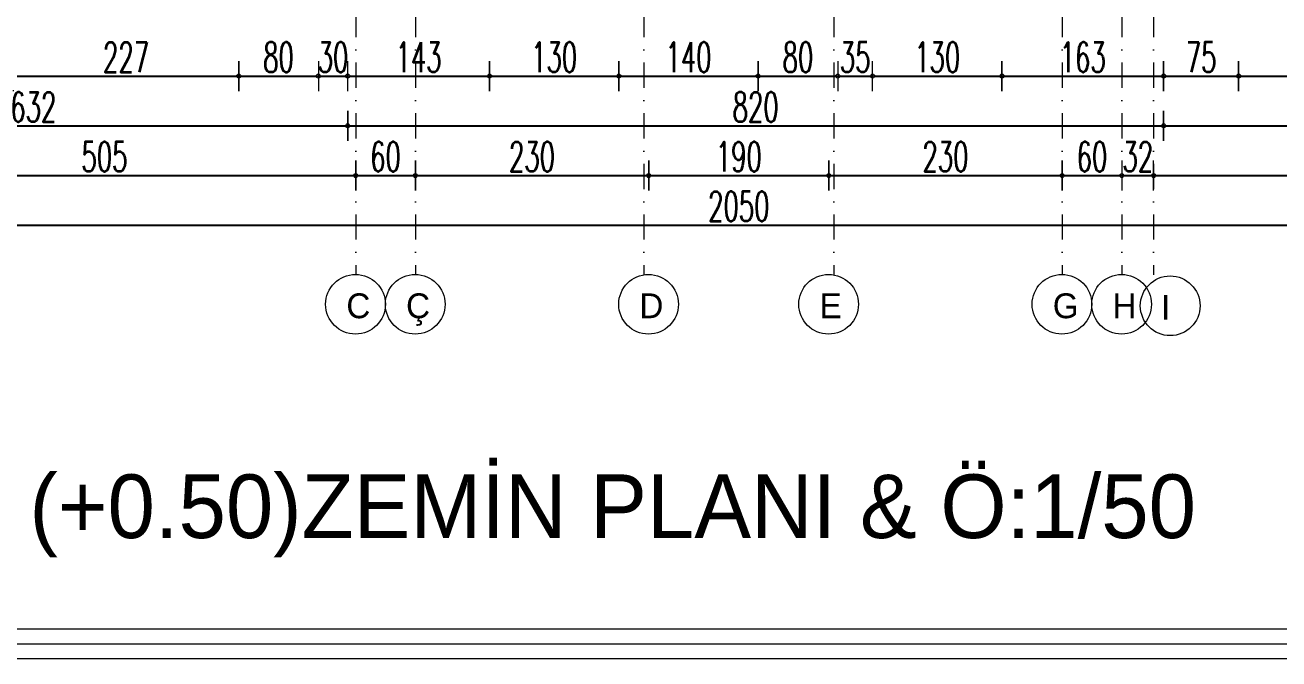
# Model space of a CAD drawing. Header units: millimetres. Extents: x -16104 to 67872, y -88009 to 12107.
# Drawn here: x 7697 to 8957, y 8729 to 9367 of the extents above; entities that cross this region are included whole.
import ezdxf

# ---------------------------------------------------------------- set-up
doc = ezdxf.new("R2010")
doc.units = ezdxf.units.MM
doc.linetypes.add('ACAD_ISO07W100', pattern=[3, 0, -3])
doc.linetypes.add('DASHDOTX2', pattern=[50.8, 25.4, -12.7, 0, -12.7])
doc.layers.get('0').update_dxf_attribs({"color": 241})
for name, color, linetype, lineweight in [('AKS', 1, 'ACAD_ISO07W100', 5), ('akslar', 144, 'Continuous', 20), ('c05', 32, 'Continuous', 13), ('duvar', 123, 'Continuous', 25), ('OLCU', 54, 'Continuous', 13)]:
    doc.layers.add(name, color=color, linetype=linetype, lineweight=lineweight)
doc.styles.add('DIM', font='Txttw.shx', dxfattribs={"width": 0.6})
doc.styles.add('ÖLÇÜ-50', font='comic.ttf', dxfattribs={"height": 12.5})
doc.dimstyles.new('50', dxfattribs={"dimscale": 0, "dimtxt": 30, "dimasz": 1, "dimexe": 0, "dimexo": 2, "dimgap": 4, "dimtad": 1, "dimdec": 0, "dimzin": 0, "dimdsep": 46, "dimtxsty": 'DIM', "dimblk1": 'DOT', "dimblk2": 'DOT', "dimsah": 1, "dimcen": 1.5, "dimdle": 3, "dimse1": 1, "dimse2": 1, "dimclrd": 256, "dimclre": 9, "dimclrt": 256, "dimadec": 0, "dimazin": 0, "dimtfac": 0.24, "dimtdec": 0, "dimtix": 1, "dimtmove": 2, "dimatfit": 3, "dimldrblk": 'DOT', "dimfxl": 0, "dimtolj": 1, "dimtzin": 15, "dimarcsym": 0})

# ---------------------------------------------------------------- blocks, each defined once
blk = doc.blocks.new('DOT')
for p, q in [((0, 15), (0, -15)), ((-2, 0), (0, 0)), ((2, 0), (0, 0))]:
    blk.add_line(p, q)
blk.add_circle((0, 0), 2)
blk = doc.blocks.new('*D3724')
at = {"layer": 'Defpoints', "color": 0, "transparency": 16777216}
for p in [(7685.6, 9365.5), (7912.1, 9365.5), (7912.1, 9315.5)]:
    blk.add_point(p, dxfattribs=at)
at = {"layer": 'OLCU', "lineweight": -2, "transparency": 16777216}
blk.add_line((7686.6, 9315.5), (7911.1, 9315.5), dxfattribs=at)
at = {"layer": 'OLCU', "lineweight": -2, "transparency": 16777216, "rotation": 180}
blk.add_blockref('DOT', (7685.6, 9315.5), dxfattribs=at)
at = {"layer": 'OLCU', "lineweight": -2, "transparency": 16777216}
blk.add_blockref('DOT', (7912.1, 9315.5), dxfattribs=at)
at = {"layer": 'OLCU', "transparency": 16777216, "insert": (7798.8, 9334.5), "char_height": 30, "attachment_point": 5, "style": 'DIM'}
blk.add_mtext('\\A1;227', dxfattribs=at)
blk = doc.blocks.new('*D3725')
at = {"layer": 'Defpoints', "color": 0, "transparency": 16777216}
for p in [(7912.1, 9365.5), (7992.1, 9365.5), (7992.1, 9315.5)]:
    blk.add_point(p, dxfattribs=at)
at = {"layer": 'OLCU', "lineweight": -2, "transparency": 16777216}
blk.add_line((7913.1, 9315.5), (7991.1, 9315.5), dxfattribs=at)
at = {"layer": 'OLCU', "lineweight": -2, "transparency": 16777216, "rotation": 180}
blk.add_blockref('DOT', (7912.1, 9315.5), dxfattribs=at)
at = {"layer": 'OLCU', "lineweight": -2, "transparency": 16777216}
blk.add_blockref('DOT', (7992.1, 9315.5), dxfattribs=at)
at = {"layer": 'OLCU', "transparency": 16777216, "insert": (7952.1, 9334.5), "char_height": 30, "attachment_point": 5, "style": 'DIM'}
blk.add_mtext('\\A1;80', dxfattribs=at)
blk = doc.blocks.new('*D3726')
at = {"layer": 'Defpoints', "color": 0, "transparency": 16777216}
for p in [(7992.1, 9365.5), (8021.6, 9365.5), (8021.6, 9315.5)]:
    blk.add_point(p, dxfattribs=at)
at = {"layer": 'OLCU', "lineweight": -2, "transparency": 16777216}
for p, q in [((7991.1, 9315.5), (7990.1, 9315.5)), ((7992.1, 9315.5), (8021.6, 9315.5)), ((8022.6, 9315.5), (8023.6, 9315.5))]:
    blk.add_line(p, q, dxfattribs=at)
blk.add_blockref('DOT', (7992.1, 9315.5), dxfattribs=at)
at = {"layer": 'OLCU', "lineweight": -2, "transparency": 16777216, "rotation": 180}
blk.add_blockref('DOT', (8021.6, 9315.5), dxfattribs=at)
at = {"layer": 'OLCU', "transparency": 16777216, "insert": (8006.8, 9334.5), "char_height": 30, "attachment_point": 5, "style": 'DIM'}
blk.add_mtext('\\A1;30', dxfattribs=at)
blk = doc.blocks.new('*D3727')
at = {"layer": 'Defpoints', "color": 0, "transparency": 16777216}
for p in [(8021.6, 9365.5), (8164.1, 9365.5), (8164.1, 9315.5)]:
    blk.add_point(p, dxfattribs=at)
at = {"layer": 'OLCU', "lineweight": -2, "transparency": 16777216}
blk.add_line((8022.6, 9315.5), (8163.1, 9315.5), dxfattribs=at)
at = {"layer": 'OLCU', "lineweight": -2, "transparency": 16777216, "rotation": 180}
blk.add_blockref('DOT', (8021.6, 9315.5), dxfattribs=at)
at = {"layer": 'OLCU', "lineweight": -2, "transparency": 16777216}
blk.add_blockref('DOT', (8164.1, 9315.5), dxfattribs=at)
at = {"layer": 'OLCU', "transparency": 16777216, "insert": (8092.8, 9334.5), "char_height": 30, "attachment_point": 5, "style": 'DIM'}
blk.add_mtext('\\A1;143', dxfattribs=at)
blk = doc.blocks.new('*D3728')
at = {"layer": 'Defpoints', "color": 0, "transparency": 16777216}
for p in [(8164.1, 9365.5), (8294.1, 9365.5), (8294.1, 9315.5)]:
    blk.add_point(p, dxfattribs=at)
at = {"layer": 'OLCU', "lineweight": -2, "transparency": 16777216}
blk.add_line((8165.1, 9315.5), (8293.1, 9315.5), dxfattribs=at)
at = {"layer": 'OLCU', "lineweight": -2, "transparency": 16777216, "rotation": 180}
blk.add_blockref('DOT', (8164.1, 9315.5), dxfattribs=at)
at = {"layer": 'OLCU', "lineweight": -2, "transparency": 16777216}
blk.add_blockref('DOT', (8294.1, 9315.5), dxfattribs=at)
at = {"layer": 'OLCU', "transparency": 16777216, "insert": (8229.1, 9334.5), "char_height": 30, "attachment_point": 5, "style": 'DIM'}
blk.add_mtext('\\A1;130', dxfattribs=at)
blk = doc.blocks.new('*D3729')
at = {"layer": 'Defpoints', "color": 0, "transparency": 16777216}
for p in [(8294.1, 9365.5), (8434.1, 9365.5), (8434.1, 9315.5)]:
    blk.add_point(p, dxfattribs=at)
at = {"layer": 'OLCU', "lineweight": -2, "transparency": 16777216}
blk.add_line((8295.1, 9315.5), (8433.1, 9315.5), dxfattribs=at)
at = {"layer": 'OLCU', "lineweight": -2, "transparency": 16777216, "rotation": 180}
blk.add_blockref('DOT', (8294.1, 9315.5), dxfattribs=at)
at = {"layer": 'OLCU', "lineweight": -2, "transparency": 16777216}
blk.add_blockref('DOT', (8434.1, 9315.5), dxfattribs=at)
at = {"layer": 'OLCU', "transparency": 16777216, "insert": (8364.1, 9334.5), "char_height": 30, "attachment_point": 5, "style": 'DIM'}
blk.add_mtext('\\A1;140', dxfattribs=at)
blk = doc.blocks.new('*D3730')
at = {"layer": 'Defpoints', "color": 0, "transparency": 16777216}
for p in [(8434.1, 9365.5), (8514.1, 9365.5), (8514.1, 9315.5)]:
    blk.add_point(p, dxfattribs=at)
at = {"layer": 'OLCU', "lineweight": -2, "transparency": 16777216}
blk.add_line((8435.1, 9315.5), (8513.1, 9315.5), dxfattribs=at)
at = {"layer": 'OLCU', "lineweight": -2, "transparency": 16777216, "rotation": 180}
blk.add_blockref('DOT', (8434.1, 9315.5), dxfattribs=at)
at = {"layer": 'OLCU', "lineweight": -2, "transparency": 16777216}
blk.add_blockref('DOT', (8514.1, 9315.5), dxfattribs=at)
at = {"layer": 'OLCU', "transparency": 16777216, "insert": (8474.1, 9334.5), "char_height": 30, "attachment_point": 5, "style": 'DIM'}
blk.add_mtext('\\A1;80', dxfattribs=at)
blk = doc.blocks.new('*D3731')
at = {"layer": 'Defpoints', "color": 0, "transparency": 16777216}
for p in [(8514.1, 9365.5), (8549.1, 9365.5), (8549.1, 9315.5)]:
    blk.add_point(p, dxfattribs=at)
at = {"layer": 'OLCU', "lineweight": -2, "transparency": 16777216}
for p, q in [((8513.1, 9315.5), (8512.1, 9315.5)), ((8514.1, 9315.5), (8549.1, 9315.5)), ((8550.1, 9315.5), (8551.1, 9315.5))]:
    blk.add_line(p, q, dxfattribs=at)
blk.add_blockref('DOT', (8514.1, 9315.5), dxfattribs=at)
at = {"layer": 'OLCU', "lineweight": -2, "transparency": 16777216, "rotation": 180}
blk.add_blockref('DOT', (8549.1, 9315.5), dxfattribs=at)
at = {"layer": 'OLCU', "transparency": 16777216, "insert": (8531.6, 9334.5), "char_height": 30, "attachment_point": 5, "style": 'DIM'}
blk.add_mtext('\\A1;35', dxfattribs=at)
blk = doc.blocks.new('*D3732')
at = {"layer": 'Defpoints', "color": 0, "transparency": 16777216}
for p in [(8549.1, 9365.5), (8679.1, 9365.5), (8679.1, 9315.5)]:
    blk.add_point(p, dxfattribs=at)
at = {"layer": 'OLCU', "lineweight": -2, "transparency": 16777216}
blk.add_line((8550.1, 9315.5), (8678.1, 9315.5), dxfattribs=at)
at = {"layer": 'OLCU', "lineweight": -2, "transparency": 16777216, "rotation": 180}
blk.add_blockref('DOT', (8549.1, 9315.5), dxfattribs=at)
at = {"layer": 'OLCU', "lineweight": -2, "transparency": 16777216}
blk.add_blockref('DOT', (8679.1, 9315.5), dxfattribs=at)
at = {"layer": 'OLCU', "transparency": 16777216, "insert": (8614.1, 9334.5), "char_height": 30, "attachment_point": 5, "style": 'DIM'}
blk.add_mtext('\\A1;130', dxfattribs=at)
blk = doc.blocks.new('*D3733')
at = {"layer": 'Defpoints', "color": 0, "transparency": 16777216}
for p in [(8679.1, 9365.5), (8841.6, 9365.5), (8841.6, 9315.5)]:
    blk.add_point(p, dxfattribs=at)
at = {"layer": 'OLCU', "lineweight": -2, "transparency": 16777216}
blk.add_line((8680.1, 9315.5), (8840.6, 9315.5), dxfattribs=at)
at = {"layer": 'OLCU', "lineweight": -2, "transparency": 16777216, "rotation": 180}
blk.add_blockref('DOT', (8679.1, 9315.5), dxfattribs=at)
at = {"layer": 'OLCU', "lineweight": -2, "transparency": 16777216}
blk.add_blockref('DOT', (8841.6, 9315.5), dxfattribs=at)
at = {"layer": 'OLCU', "transparency": 16777216, "insert": (8760.3, 9334.5), "char_height": 30, "attachment_point": 5, "style": 'DIM'}
blk.add_mtext('\\A1;163', dxfattribs=at)
blk = doc.blocks.new('*D3734')
at = {"layer": 'Defpoints', "color": 0, "transparency": 16777216}
for p in [(8841.6, 9365.5), (8917, 9365.5), (8917, 9315.5)]:
    blk.add_point(p, dxfattribs=at)
at = {"layer": 'OLCU', "lineweight": -2, "transparency": 16777216}
blk.add_line((8842.6, 9315.5), (8916, 9315.5), dxfattribs=at)
at = {"layer": 'OLCU', "lineweight": -2, "transparency": 16777216, "rotation": 180}
blk.add_blockref('DOT', (8841.6, 9315.5), dxfattribs=at)
at = {"layer": 'OLCU', "lineweight": -2, "transparency": 16777216}
blk.add_blockref('DOT', (8917, 9315.5), dxfattribs=at)
at = {"layer": 'OLCU', "transparency": 16777216, "insert": (8879.3, 9334.5), "char_height": 30, "attachment_point": 5, "style": 'DIM'}
blk.add_mtext('\\A1;75', dxfattribs=at)
blk = doc.blocks.new('*D3735')
at = {"layer": 'Defpoints', "color": 0, "transparency": 16777216}
for p in [(8917, 9365.5), (9143.6, 9365.5), (9143.6, 9315.5)]:
    blk.add_point(p, dxfattribs=at)
at = {"layer": 'OLCU', "lineweight": -2, "transparency": 16777216}
blk.add_line((8918, 9315.5), (9142.6, 9315.5), dxfattribs=at)
at = {"layer": 'OLCU', "lineweight": -2, "transparency": 16777216, "rotation": 180}
blk.add_blockref('DOT', (8917, 9315.5), dxfattribs=at)
at = {"layer": 'OLCU', "lineweight": -2, "transparency": 16777216}
blk.add_blockref('DOT', (9143.6, 9315.5), dxfattribs=at)
at = {"layer": 'OLCU', "transparency": 16777216, "insert": (9030.3, 9334.5), "char_height": 30, "attachment_point": 5, "style": 'DIM'}
blk.add_mtext('\\A1;227', dxfattribs=at)
blk = doc.blocks.new('*D3738')
at = {"layer": 'Defpoints', "color": 0, "transparency": 16777216}
for p in [(7389.6, 9300.5), (8021.6, 9300.5), (8021.6, 9265.5)]:
    blk.add_point(p, dxfattribs=at)
at = {"layer": 'OLCU', "lineweight": -2, "transparency": 16777216}
blk.add_line((7390.6, 9265.5), (8020.6, 9265.5), dxfattribs=at)
at = {"layer": 'OLCU', "lineweight": -2, "transparency": 16777216, "rotation": 180}
blk.add_blockref('DOT', (7389.6, 9265.5), dxfattribs=at)
at = {"layer": 'OLCU', "lineweight": -2, "transparency": 16777216}
blk.add_blockref('DOT', (8021.6, 9265.5), dxfattribs=at)
at = {"layer": 'OLCU', "transparency": 16777216, "insert": (7705.6, 9284.5), "char_height": 30, "attachment_point": 5, "style": 'DIM'}
blk.add_mtext('\\A1;632', dxfattribs=at)
blk = doc.blocks.new('*D3739')
at = {"layer": 'Defpoints', "color": 0, "transparency": 16777216}
for p in [(8021.6, 9300.5), (8841.6, 9300.5), (8841.6, 9265.5)]:
    blk.add_point(p, dxfattribs=at)
at = {"layer": 'OLCU', "lineweight": -2, "transparency": 16777216}
blk.add_line((8022.6, 9265.5), (8840.6, 9265.5), dxfattribs=at)
at = {"layer": 'OLCU', "lineweight": -2, "transparency": 16777216, "rotation": 180}
blk.add_blockref('DOT', (8021.6, 9265.5), dxfattribs=at)
at = {"layer": 'OLCU', "lineweight": -2, "transparency": 16777216}
blk.add_blockref('DOT', (8841.6, 9265.5), dxfattribs=at)
at = {"layer": 'OLCU', "transparency": 16777216, "insert": (8431.6, 9284.5), "char_height": 30, "attachment_point": 5, "style": 'DIM'}
blk.add_mtext('\\A1;820', dxfattribs=at)
blk = doc.blocks.new('*D3740')
at = {"layer": 'Defpoints', "color": 0, "transparency": 16777216}
for p in [(8841.6, 9300.5), (9439.6, 9300.5), (9439.6, 9265.5)]:
    blk.add_point(p, dxfattribs=at)
at = {"layer": 'OLCU', "lineweight": -2, "transparency": 16777216}
blk.add_line((8842.6, 9265.5), (9438.6, 9265.5), dxfattribs=at)
at = {"layer": 'OLCU', "lineweight": -2, "transparency": 16777216, "rotation": 180}
blk.add_blockref('DOT', (8841.6, 9265.5), dxfattribs=at)
at = {"layer": 'OLCU', "lineweight": -2, "transparency": 16777216}
blk.add_blockref('DOT', (9439.6, 9265.5), dxfattribs=at)
at = {"layer": 'OLCU', "transparency": 16777216, "insert": (9140.6, 9284.5), "char_height": 30, "attachment_point": 5, "style": 'DIM'}
blk.add_mtext('\\A1;598', dxfattribs=at)
blk = doc.blocks.new('*D3743')
at = {"layer": 'Defpoints', "color": 0, "transparency": 16777216}
for p in [(7524.6, 9215.5), (8029.6, 9215.5), (8029.6, 9215.5)]:
    blk.add_point(p, dxfattribs=at)
at = {"layer": 'OLCU', "lineweight": -2, "transparency": 16777216}
blk.add_line((7525.6, 9215.5), (8028.6, 9215.5), dxfattribs=at)
at = {"layer": 'OLCU', "lineweight": -2, "transparency": 16777216, "rotation": 180}
blk.add_blockref('DOT', (7524.6, 9215.5), dxfattribs=at)
at = {"layer": 'OLCU', "lineweight": -2, "transparency": 16777216}
blk.add_blockref('DOT', (8029.6, 9215.5), dxfattribs=at)
at = {"layer": 'OLCU', "transparency": 16777216, "insert": (7777.1, 9234.5), "char_height": 30, "attachment_point": 5, "style": 'DIM'}
blk.add_mtext('\\A1;505', dxfattribs=at)
blk = doc.blocks.new('*D3744')
at = {"layer": 'Defpoints', "color": 0, "transparency": 16777216}
for p in [(8029.6, 9215.5), (8089.6, 9215.5), (8089.6, 9215.5)]:
    blk.add_point(p, dxfattribs=at)
at = {"layer": 'OLCU', "lineweight": -2, "transparency": 16777216}
blk.add_line((8030.6, 9215.5), (8088.6, 9215.5), dxfattribs=at)
at = {"layer": 'OLCU', "lineweight": -2, "transparency": 16777216, "rotation": 180}
blk.add_blockref('DOT', (8029.6, 9215.5), dxfattribs=at)
at = {"layer": 'OLCU', "lineweight": -2, "transparency": 16777216}
blk.add_blockref('DOT', (8089.6, 9215.5), dxfattribs=at)
at = {"layer": 'OLCU', "transparency": 16777216, "insert": (8059.6, 9234.5), "char_height": 30, "attachment_point": 5, "style": 'DIM'}
blk.add_mtext('\\A1;60', dxfattribs=at)
blk = doc.blocks.new('*D3745')
at = {"layer": 'Defpoints', "color": 0, "transparency": 16777216}
for p in [(8089.6, 9215.5), (8324.1, 9215.5), (8324.1, 9215.5)]:
    blk.add_point(p, dxfattribs=at)
at = {"layer": 'OLCU', "lineweight": -2, "transparency": 16777216}
blk.add_line((8090.6, 9215.5), (8323.1, 9215.5), dxfattribs=at)
at = {"layer": 'OLCU', "lineweight": -2, "transparency": 16777216, "rotation": 180}
blk.add_blockref('DOT', (8089.6, 9215.5), dxfattribs=at)
at = {"layer": 'OLCU', "lineweight": -2, "transparency": 16777216}
blk.add_blockref('DOT', (8324.1, 9215.5), dxfattribs=at)
at = {"layer": 'OLCU', "transparency": 16777216, "insert": (8206.8, 9234.5), "char_height": 30, "attachment_point": 5, "style": 'DIM'}
blk.add_mtext('\\A1;230', dxfattribs=at)
blk = doc.blocks.new('*D3746')
at = {"layer": 'Defpoints', "color": 0, "transparency": 16777216}
for p in [(8505.1, 9215.5), (8739.6, 9215.5), (8739.6, 9215.5)]:
    blk.add_point(p, dxfattribs=at)
at = {"layer": 'OLCU', "lineweight": -2, "transparency": 16777216}
blk.add_line((8506.1, 9215.5), (8738.6, 9215.5), dxfattribs=at)
at = {"layer": 'OLCU', "lineweight": -2, "transparency": 16777216, "rotation": 180}
blk.add_blockref('DOT', (8505.1, 9215.5), dxfattribs=at)
at = {"layer": 'OLCU', "lineweight": -2, "transparency": 16777216}
blk.add_blockref('DOT', (8739.6, 9215.5), dxfattribs=at)
at = {"layer": 'OLCU', "transparency": 16777216, "insert": (8622.3, 9234.5), "char_height": 30, "attachment_point": 5, "style": 'DIM'}
blk.add_mtext('\\A1;230', dxfattribs=at)
blk = doc.blocks.new('*D3747')
at = {"layer": 'Defpoints', "color": 0, "transparency": 16777216}
for p in [(8739.6, 9215.5), (8799.6, 9215.5), (8799.6, 9215.5)]:
    blk.add_point(p, dxfattribs=at)
at = {"layer": 'OLCU', "lineweight": -2, "transparency": 16777216}
blk.add_line((8740.6, 9215.5), (8798.6, 9215.5), dxfattribs=at)
at = {"layer": 'OLCU', "lineweight": -2, "transparency": 16777216, "rotation": 180}
blk.add_blockref('DOT', (8739.6, 9215.5), dxfattribs=at)
at = {"layer": 'OLCU', "lineweight": -2, "transparency": 16777216}
blk.add_blockref('DOT', (8799.6, 9215.5), dxfattribs=at)
at = {"layer": 'OLCU', "transparency": 16777216, "insert": (8769.6, 9234.5), "char_height": 30, "attachment_point": 5, "style": 'DIM'}
blk.add_mtext('\\A1;60', dxfattribs=at)
blk = doc.blocks.new('*D3748')
at = {"layer": 'Defpoints', "color": 0, "transparency": 16777216}
for p in [(8799.6, 9215.5), (8831.6, 9215.5), (8831.6, 9215.5)]:
    blk.add_point(p, dxfattribs=at)
at = {"layer": 'OLCU', "lineweight": -2, "transparency": 16777216}
for p, q in [((8798.6, 9215.5), (8797.6, 9215.5)), ((8799.6, 9215.5), (8831.6, 9215.5)), ((8832.6, 9215.5), (8833.6, 9215.5))]:
    blk.add_line(p, q, dxfattribs=at)
blk.add_blockref('DOT', (8799.6, 9215.5), dxfattribs=at)
at = {"layer": 'OLCU', "lineweight": -2, "transparency": 16777216, "rotation": 180}
blk.add_blockref('DOT', (8831.6, 9215.5), dxfattribs=at)
at = {"layer": 'OLCU', "transparency": 16777216, "insert": (8815.6, 9234.5), "char_height": 30, "attachment_point": 5, "style": 'DIM'}
blk.add_mtext('\\A1;32', dxfattribs=at)
blk = doc.blocks.new('*D3749')
at = {"layer": 'Defpoints', "color": 0, "transparency": 16777216}
for p in [(8831.6, 9215.5), (9269.6, 9215.5), (9269.6, 9215.5)]:
    blk.add_point(p, dxfattribs=at)
at = {"layer": 'OLCU', "lineweight": -2, "transparency": 16777216}
blk.add_line((8832.6, 9215.5), (9268.6, 9215.5), dxfattribs=at)
at = {"layer": 'OLCU', "lineweight": -2, "transparency": 16777216, "rotation": 180}
blk.add_blockref('DOT', (8831.6, 9215.5), dxfattribs=at)
at = {"layer": 'OLCU', "lineweight": -2, "transparency": 16777216}
blk.add_blockref('DOT', (9269.6, 9215.5), dxfattribs=at)
at = {"layer": 'OLCU', "transparency": 16777216, "insert": (9050.6, 9234.5), "char_height": 30, "attachment_point": 5, "style": 'DIM'}
blk.add_mtext('\\A1;438', dxfattribs=at)
blk = doc.blocks.new('*D3752')
at = {"layer": 'Defpoints', "color": 0, "transparency": 16777216}
for p in [(7389.6, 9200.5), (9439.6, 9200.5), (9439.6, 9165.5)]:
    blk.add_point(p, dxfattribs=at)
at = {"layer": 'OLCU', "lineweight": -2, "transparency": 16777216}
blk.add_line((7390.6, 9165.5), (9438.6, 9165.5), dxfattribs=at)
at = {"layer": 'OLCU', "lineweight": -2, "transparency": 16777216, "rotation": 180}
blk.add_blockref('DOT', (7389.6, 9165.5), dxfattribs=at)
at = {"layer": 'OLCU', "lineweight": -2, "transparency": 16777216}
blk.add_blockref('DOT', (9439.6, 9165.5), dxfattribs=at)
at = {"layer": 'OLCU', "transparency": 16777216, "insert": (8414.6, 9184.5), "char_height": 30, "attachment_point": 5, "style": 'DIM'}
blk.add_mtext('\\A1;2050', dxfattribs=at)
blk = doc.blocks.new('*D3845')
at = {"layer": 'Defpoints', "color": 0, "transparency": 16777216}
for p in [(8324.1, 9215.5), (8505.1, 9215.5), (8505.1, 9215.5)]:
    blk.add_point(p, dxfattribs=at)
at = {"layer": 'OLCU', "lineweight": -2, "transparency": 16777216}
blk.add_line((8325.1, 9215.5), (8504.1, 9215.5), dxfattribs=at)
at = {"layer": 'OLCU', "lineweight": -2, "transparency": 16777216, "rotation": 180}
blk.add_blockref('DOT', (8324.1, 9215.5), dxfattribs=at)
at = {"layer": 'OLCU', "lineweight": -2, "transparency": 16777216}
blk.add_blockref('DOT', (8505.1, 9215.5), dxfattribs=at)
at = {"layer": 'OLCU', "transparency": 16777216, "insert": (8414.6, 9234.5), "char_height": 30, "attachment_point": 5, "style": 'DIM'}
blk.add_mtext('\\A1;190', dxfattribs=at)

msp = doc.modelspace()

# ---------------------------------------------------------------- linework, layer by layer
at = {"layer": 'AKS', "linetype": 'ByBlock'}
for centre in [(8029.4, 9086), (8089.4, 9086), (8323.9, 9086), (8504.9, 9086), (8739.4, 9086), (8799.4, 9086), (8848.2, 9084.5)]:
    msp.add_circle(centre, 30, dxfattribs=at)
at = {"layer": 'akslar', "linetype": 'DASHDOTX2'}
for p, q in [((8029.6, 11925), (8029.6, 9115.5)), ((8089.6, 11925), (8089.6, 9115.5)), ((8319.1, 11925), (8319.1, 9115.5)), ((8510.1, 11925), (8510.1, 9115.5)), ((8739.6, 11925), (8739.6, 9115.5)), ((8799.6, 11925), (8799.6, 9115.5)), ((8831.6, 11925), (8831.6, 9115.5))]:
    msp.add_line(p, q, dxfattribs=at)
at = {"layer": 'c05'}
for points in [[(10230.1, 8939.6), (10230.1, 8729.3), (6699.9, 8729.3), (6699.9, 12107.1), (10230.1, 12107.1), (10230.1, 10251)], [(10215.1, 8939.6), (10215.1, 8744.3), (6714.9, 8744.3), (6714.9, 12092.1), (10215.1, 12092.1), (10215.1, 10251)], [(10200.1, 8939.6), (10200.1, 8759.3), (6729.9, 8759.3), (6729.9, 12077.1), (10200.1, 12077.1), (10200.1, 10251)]]:
    msp.add_lwpolyline(points, dxfattribs=at)

# ---------------------------------------------------------------- texts
at = {"layer": 'AKS', "char_height": 25, "width": 35.659, "attachment_point": 1}
for s, insert in [('C', (8020.2, 9097)), ('Ç', (8080.2, 9097)), ('D', (8314.7, 9097)), ('E', (8495.7, 9097)), ('G', (8730.2, 9097)), ('H', (8790.2, 9097)), ('I', (8839, 9095.5))]:
    msp.add_mtext(s, dxfattribs=dict(at, insert=insert))
at = {"layer": 'duvar', "style": 'ÖLÇÜ-50'}
msp.add_text('(+0.50)ZEMİN PLANI & Ö:1/50', height=64, dxfattribs=at).set_placement((7701.7, 8850.9))

# ---------------------------------------------------------------- dimensions: what is measured, and where the dimension line sits
at = {"layer": 'OLCU'}
for base, p1, p2, picture, middle in [((7912.0959038, 9315.5446397), (7685.5959038, 9365.5446397), (7912.0959038, 9365.5446397), '*D3724', (7798.8459038, 9334.5446397)), ((7992.1, 9315.5), (7912.1, 9365.5), (7992.1, 9365.5), '*D3725', (7952.1, 9334.5)), ((8021.5959038, 9315.5446397), (7992.0959038, 9365.5446397), (8021.5959038, 9365.5446397), '*D3726', (8006.8459038, 9334.5446397)), ((8164.0959038, 9315.5446397), (8021.5959038, 9365.5446397), (8164.0959038, 9365.5446397), '*D3727', (8092.8459038, 9334.5446397)), ((8294.1, 9315.5), (8164.1, 9365.5), (8294.1, 9365.5), '*D3728', (8229.1, 9334.5)), ((8434.1, 9315.5), (8294.1, 9365.5), (8434.1, 9365.5), '*D3729', (8364.1, 9334.5)), ((8514.1, 9315.5), (8434.1, 9365.5), (8514.1, 9365.5), '*D3730', (8474.1, 9334.5)), ((8549.1, 9315.5), (8514.1, 9365.5), (8549.1, 9365.5), '*D3731', (8531.6, 9334.5)), ((8679.1, 9315.5), (8549.1, 9365.5), (8679.1, 9365.5), '*D3732', (8614.1, 9334.5)), ((8841.5959038, 9315.5446397), (8679.0959038, 9365.5446397), (8841.5959038, 9365.5446397), '*D3733', (8760.3459038, 9334.5446397)), ((8917, 9315.5), (8841.6, 9365.5), (8917, 9365.5), '*D3734', (8879.3, 9334.5)), ((9143.6, 9315.5), (8917, 9365.5), (9143.6, 9365.5), '*D3735', (9030.3, 9334.5)), ((8021.6, 9265.5), (7389.6, 9300.5), (8021.6, 9300.5), '*D3738', (7705.6, 9284.5)), ((8841.6, 9265.5), (8021.6, 9300.5), (8841.6, 9300.5), '*D3739', (8431.6, 9284.5)), ((9439.6, 9265.5), (8841.6, 9300.5), (9439.6, 9300.5), '*D3740', (9140.6, 9284.5)), ((8029.6, 9215.5), (7524.6, 9215.5), (8029.6, 9215.5), '*D3743', (7777.1, 9234.5)), ((8089.6, 9215.5), (8029.6, 9215.5), (8089.6, 9215.5), '*D3744', (8059.6, 9234.5)), ((8799.6, 9215.5), (8739.6, 9215.5), (8799.6, 9215.5), '*D3747', (8769.6, 9234.5)), ((8831.6, 9215.5), (8799.6, 9215.5), (8831.6, 9215.5), '*D3748', (8815.6, 9234.5)), ((9269.6, 9215.5), (8831.6, 9215.5), (9269.6, 9215.5), '*D3749', (9050.6, 9234.5)), ((9439.6, 9165.5), (7389.6, 9200.5), (9439.6, 9200.5), '*D3752', (8414.6, 9184.5))]:
    dim = msp.add_linear_dim(base=base, p1=p1, p2=p2, dimstyle='50', override={"dimscale": 1}, dxfattribs=at)
    dim.commit()
    dim.dimension.update_dxf_attribs({"geometry": picture, "text_midpoint": middle})
for base, p1, p2, picture, middle in [((8324.1, 9215.5), (8089.6, 9215.5), (8324.1, 9215.5), '*D3745', (8206.8, 9234.5)), ((8739.6, 9215.5), (8505.1, 9215.5), (8739.6, 9215.5), '*D3746', (8622.3, 9234.5))]:
    dim = msp.add_linear_dim(base=base, p1=p1, p2=p2, text='230', dimstyle='50', override={"dimscale": 1}, dxfattribs=at)
    dim.commit()
    dim.dimension.update_dxf_attribs({"geometry": picture, "text_midpoint": middle})
dim = msp.add_aligned_dim(p1=(8324.1, 9215.5), p2=(8505.1, 9215.5), distance=0, text='190', dimstyle='50', override={"dimscale": 1}, dxfattribs=at)
dim.commit()
dim.dimension.update_dxf_attribs({"geometry": '*D3845', "text_midpoint": (8414.6, 9234.5)})

doc.saveas('drawing.dxf')
